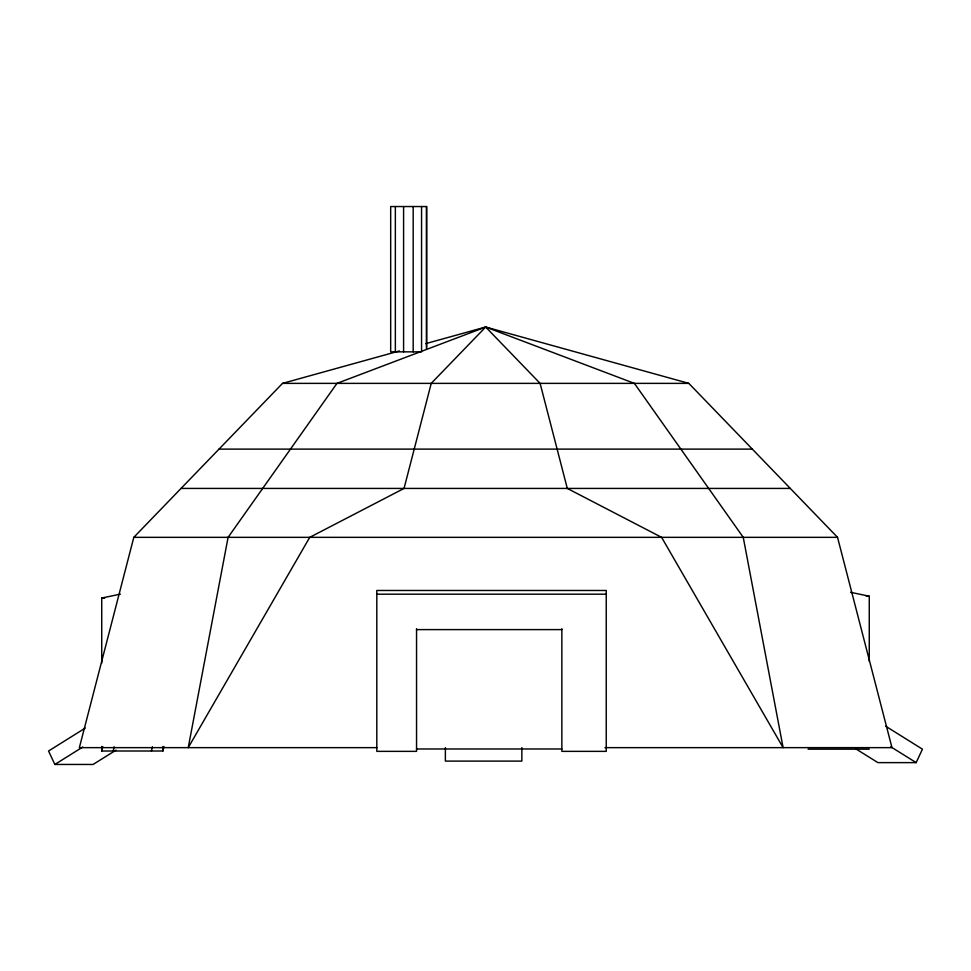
<?xml version="1.0" encoding="UTF-8"?>
<svg xmlns="http://www.w3.org/2000/svg" width="971" height="971" viewBox="0 0 971 971"><rect width="100%" height="100%" fill="white"/><g stroke="black" fill="none" stroke-linecap="round" stroke-linejoin="round"><path stroke-width="1.46" d="M163.905 746.59L162.922 751.008L101.737 751.008L102.732 746.59M113.206 751.008L114.153 746.784M151.452 751.008L152.398 746.784M399.445 350.944L282.525 383.375L133.804 537.339L79.367 747.646L376.966 747.646M856.337 749.163L877.905 762.623L916.151 762.623L922.45 749.175L885.686 726.223M85.314 728.044L48.55 751.008L54.849 764.456L93.095 764.456L115.925 750.195M54.849 764.456L82.766 747.027M425.747 343.637L485.67 327.021L688.827 383.375L837.536 537.339L891.973 747.646L604.945 747.646M101.737 663.169L101.737 598.039L120.44 594.131M421.56 351.854L390.682 351.854L390.682 206.544L426.633 206.544L426.633 347.315M282.525 383.375L688.827 383.375M219.021 449.112L752.319 449.112M181.055 488.425L790.297 488.425M133.804 537.339L837.536 537.339M376.809 594.191L606.244 594.191M866.278 596.218L869.263 596.218L869.263 661.336M101.737 598.039L104.722 598.039M416.547 629.609L561.857 629.609M416.547 748.981L561.857 748.981M808.078 749.175L869.263 749.175M850.56 592.298L869.263 596.218M890.771 746.784L916.151 762.623M561.857 628.735L561.857 751.36L606.244 751.36L606.244 590.477L376.809 590.477L376.809 751.36L416.547 751.36L416.547 628.735M521.864 747.646L521.864 761.106L445.373 761.106L445.373 747.646M426.487 206.544L426.487 348.82M421.56 206.544L421.56 350.337M413.185 206.544L413.185 351.854M403.584 206.544L403.584 351.854M395.355 206.544L395.355 351.854M162.922 746.456L162.922 751.008M101.737 746.456L101.737 751.008M228.088 537.339L188.24 747.646L309.737 537.339L404.045 488.425L431.233 383.375L485.67 327.021L634.391 383.375L743.252 537.339L783.112 747.646L661.603 537.339L567.295 488.425L540.107 383.375L485.67 327.021L336.961 383.375L228.088 537.339"/></g></svg>
